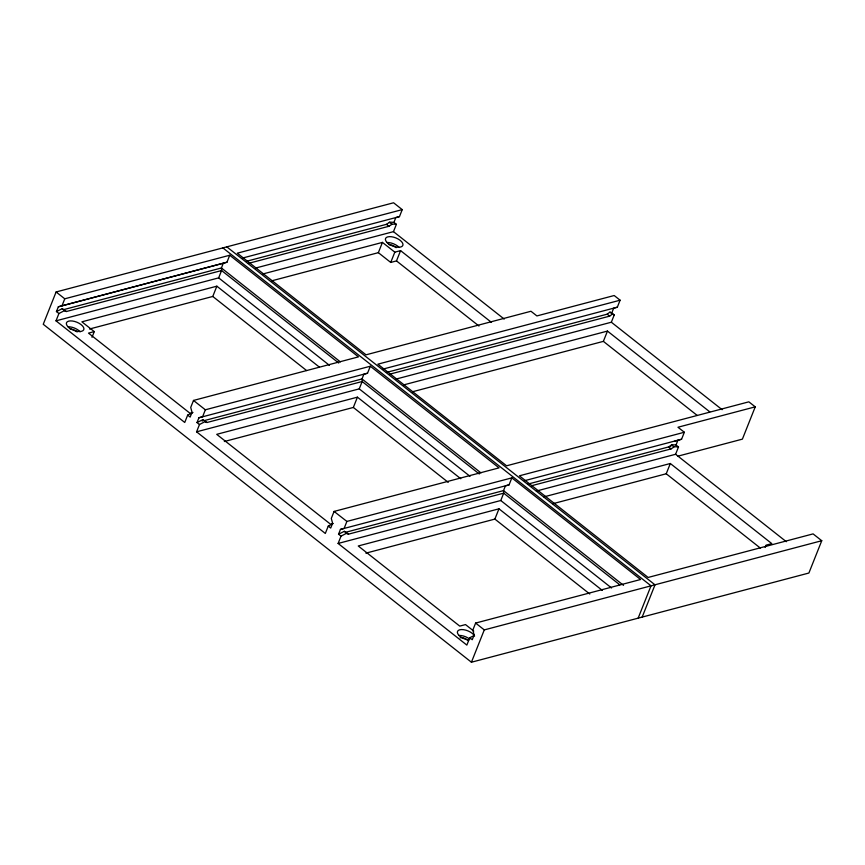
<?xml version="1.0" encoding="UTF-8"?>
<svg xmlns="http://www.w3.org/2000/svg" width="865" height="865" viewBox="0 0 865 865"><rect width="100%" height="100%" fill="white"/><g stroke="black" fill="none" stroke-linecap="round" stroke-linejoin="round"><path stroke-width="1.3" d="M245.876 261.446L386.417 224.338L389.888 222.1L393.91 222.381L395.813 217.602L399.457 216.618L402.236 209.622L393.575 202.778L56.106 291.97L43.25 324.278L471.425 662.222L808.894 573.03L821.75 540.722L813.089 533.889L648.123 577.452L519.389 475.815L684.356 432.251L681.566 439.247L677.922 440.22L676.019 445.01L671.997 444.729L668.537 446.967L671.013 448.913L674.473 446.686L678.495 446.967L675.587 454.276L536.354 491.05M58.917 313.519L56.441 311.562L58.344 306.783L226.954 262.236L229.733 255.24L358.467 356.877L193.501 400.441L190.722 407.426L192.03 412.324L190.138 417.081L187.662 415.124L184.742 422.466L56.009 320.839L58.917 313.519L64.129 310.805L66.421 311.508L221.581 270.54L338.712 363.008M61.988 305.799L64.767 298.803L229.733 255.24M91.993 337.307L94.263 331.598L81.894 321.823L216.856 286.185L319.142 366.933M226.954 262.236L223.311 263.219L221.418 267.977L221.581 270.54L218.661 277.881L56.009 320.839M89.484 329.024L212.768 296.457L216.856 286.185M199.491 424.51L197.015 422.553L198.928 417.763L202.572 416.779L205.351 409.794L370.317 366.23L499.051 467.868L334.085 511.431L331.306 518.416L332.614 523.303L330.711 528.061L328.246 526.115L325.316 533.456L196.582 431.819L199.491 424.51L204.702 421.796L207.005 422.498L362.165 381.519L479.286 473.998M202.226 421.147L202.81 419.687L207.005 422.498M271.934 280.768L378.351 252.667L382.438 242.395L394.818 252.158L400.592 250.634L491.515 322.429M255.543 268.074L393.467 231.647L396.386 224.338L393.91 222.381M378.351 252.667L390.731 262.441L394.818 252.158M390.731 262.441L396.494 260.916L400.592 250.634M196.582 431.819L359.235 388.872L362.165 381.519L361.992 378.957L363.884 374.199L367.528 373.215L370.317 366.23M224.338 441.518L353.342 407.447L357.44 397.165L460.775 478.745M341.026 536.149L338.55 534.192L340.453 529.402L344.108 528.429L346.887 521.433L511.842 477.869L640.576 579.507L475.62 623.07L472.841 630.055L474.139 634.953L472.247 639.711L469.771 637.754L466.851 645.095L338.118 543.458L341.026 536.149L346.238 533.435L348.541 534.138L503.7 493.169L619.762 584.805M338.118 543.458L500.77 500.511L503.7 493.169L503.527 490.606L505.42 485.849L509.063 484.865L511.842 477.869M365.873 553.157L494.877 519.087L498.975 508.815L602.31 590.395M471.425 662.222L484.281 629.904L821.75 540.722M396.17 379.043L611.339 322.223L614.247 314.914L611.771 312.957L613.685 308.167L617.329 307.194L620.108 300.198L614.182 295.527L536.895 315.93L530.969 311.259L366.014 354.823L237.28 253.186L402.236 209.622M412.692 391.715L603.37 341.361L607.468 331.079L709.743 411.827M552.865 503.711L666.234 473.771L670.321 463.499L771.829 543.631L766.055 545.155L765.147 547.437M638.165 618.118L651.021 585.81L222.846 247.866M642.154 617.134L655.01 584.827L226.835 246.882M620.108 300.198L377.854 364.176L506.587 465.803L748.841 401.836L755.242 406.842L742.397 439.139L677.987 456.147M386.45 372.437L607.165 314.179L609.966 312.124L611.771 312.957M389.964 374.113L609.641 316.136L612.442 314.082L614.247 314.914M248.082 263.479L388.893 226.284L392.364 224.057L396.386 224.338M56.441 311.562L62.226 308.697L66.421 311.508M197.015 422.553L202.81 419.687L205.286 421.633M338.55 534.192L344.346 531.326L348.541 534.138M187.662 415.124L192.863 412.443M328.246 526.115L332.398 523.963M469.771 637.754L473.934 635.602M242.287 258.116L399.457 216.618M58.344 306.783L223.311 263.219M63.945 309.562L221.418 267.977L340.367 361.884M263.047 273.924L382.438 242.395M94.263 331.598L88.5 333.122L189.997 413.254L192.603 412.562M198.928 417.763L367.528 373.215M383.152 369.052L617.329 307.194M204.529 420.541L361.992 378.957L480.94 472.874M357.44 397.165L216.704 434.338L330.581 524.244L333.187 523.552M403.728 384.882L607.468 331.079M755.242 406.842L677.955 427.245L684.356 432.251M524.406 480.745L681.566 439.247M340.453 529.402L509.063 484.865M674.873 441.074L677.479 440.393M527.985 484.076L670.84 446.351M346.065 532.18L503.527 490.606L623.524 585.346M531.499 485.762L671.013 448.913M543.923 496.878L670.321 463.499M498.975 508.815L358.24 545.977L459.737 626.109L465.511 624.584L473.761 631.104M334.085 511.431L346.887 521.433M609.966 312.124L612.442 314.082M607.165 314.179L609.641 316.136M611.339 322.223L722.134 409.696M603.37 341.361L697.222 415.449M676.019 445.01L678.495 446.967M389.315 222.262L391.791 224.208M671.424 444.88L673.9 446.837M386.417 224.338L388.893 226.284M675.587 454.276L786.317 541.706M393.467 231.647L504.209 319.077M666.234 473.771L760.335 548.064M396.494 260.916L478.972 326.029M218.661 277.881L329.457 365.354M359.235 388.872L470.03 476.334M500.77 500.511L611.566 587.984M212.768 296.457L306.61 370.555M353.342 407.447L448.243 482.367M494.877 519.087L589.779 594.017M56.106 291.97L64.767 298.803M193.501 400.441L205.351 409.794M475.62 623.07L484.281 629.904M62.226 308.697L64.702 310.654M344.346 531.326L346.811 533.283M468.743 640.068A9.31 4.368 21.7 0 1 457.747 633.71A9.31 4.368 21.7 0 1 463.586 629.688A9.31 4.368 21.7 0 1 474.582 636.045M70.108 329.024A5.374 2.519 21.7 0 1 77.104 331.965M460.115 637.797A5.374 2.519 21.7 0 1 468.138 640.608M459.164 635.429A9.31 4.368 21.7 0 1 469.825 639.17M389.164 244.763A5.374 2.519 21.7 0 1 396.159 247.704M386.969 242.514A9.31 4.368 21.7 0 1 399.176 247.455M67.989 326.775A9.31 4.368 21.7 0 1 80.164 331.771M69.265 327.9A9.31 4.368 21.7 0 0 83.743 329.749A9.31 4.368 21.7 0 0 72.4 321.002A9.31 4.368 21.7 0 0 69.265 327.9M388.396 243.692A9.31 4.368 21.7 0 0 402.82 245.444A9.31 4.368 21.7 0 0 391.369 236.729A9.31 4.368 21.7 0 0 388.396 243.692"/></g></svg>
